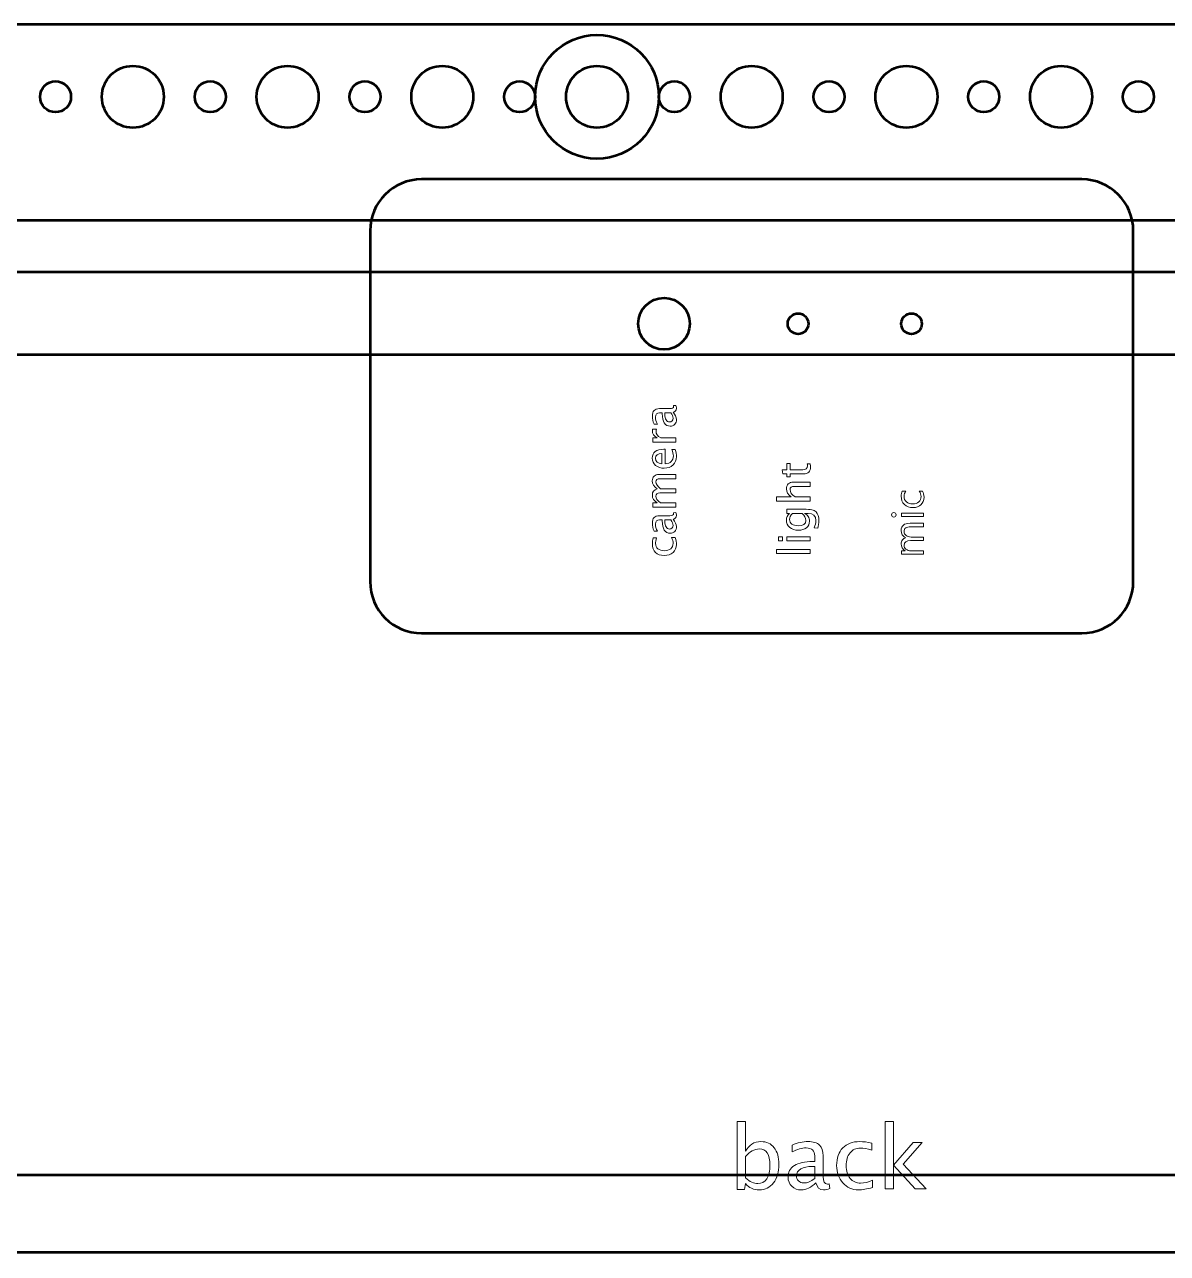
# Model space of a CAD drawing. Header units: centimetres. Extents: x -69 to 69, y -115 to 104.
# Drawn here: x 37.2 to 48.28, y -74.96 to -63.05 of the extents above; entities that cross this region are included whole.
import ezdxf

# ---------------------------------------------------------------- set-up
doc = ezdxf.new("R2010")
doc.units = ezdxf.units.CM
doc.header["$MEASUREMENT"] = 0
doc.layers.add('Layer 1', color=7, linetype='Continuous')

msp = doc.modelspace()

# ---------------------------------------------------------------- linework, layer by layer
at = {"layer": 'Layer 1', "color": 30, "lineweight": 53}
for points in [[(30.4, -85.05), (59.6, -85.05), (59.6, -64.95), (30.4, -64.95), (30.4, -85.05)], [(32, -83.75), (58, -83.75), (58, -66.25), (32, -66.25), (32, -83.75)]]:
    msp.add_lwpolyline(points, close=True, dxfattribs=at)
at = {"layer": 'Layer 1', "color": 4, "lineweight": 53}
msp.add_ellipse((42.75001, -63.75001), major_axis=(0, 0.60001), ratio=1, dxfattribs=at)
at = {"layer": 'Layer 1', "lineweight": 53}
for centre, major_axis in [((38.25001, -63.75001), (0, 0.30001)), ((39.75001, -63.75001), (0, 0.30001)), ((41.25001, -63.75001), (0, 0.30001)), ((42.75001, -63.75001), (0, 0.30001)), ((44.25001, -63.75001), (0, 0.30001)), ((45.75001, -63.75001), (0, 0.30001)), ((47.25001, -63.75001), (0, 0.30001)), ((37.5, -63.75), (0, 0.15)), ((39, -63.75), (0, 0.15)), ((40.5, -63.75), (0, 0.15)), ((42, -63.75), (0, 0.15)), ((43.5, -63.75), (0, 0.15)), ((45, -63.75), (0, 0.15)), ((46.5, -63.75), (0, 0.15)), ((48, -63.75), (0, 0.15))]:
    msp.add_ellipse(centre, major_axis=major_axis, ratio=1, dxfattribs=at)
at = {"layer": 'Layer 1', "color": 30, "lineweight": 53}
for centre, major_axis in [((43.4, -65.95), (0, 0.25)), ((44.7, -65.95), (0, 0.1)), ((45.8, -65.95), (0, 0.1))]:
    msp.add_ellipse(centre, major_axis=major_axis, ratio=1, dxfattribs=at)
at = {"layer": 'Layer 1', "lineweight": 53}
for points, knots in [([(28.55, -86.45), (28.55, -86.45), (28.55, -63.55), (28.55, -63.55), (28.55, -63.55), (28.55, -63.27386), (28.77386, -63.05), (29.05, -63.05), (29.05, -63.05), (29.05, -63.05), (60.95, -63.05), (60.95, -63.05), (60.95, -63.05), (61.22614, -63.05), (61.45, -63.27386), (61.45, -63.55), (61.45, -63.55), (61.45, -63.55), (61.45, -86.45), (61.45, -86.45), (61.45, -86.45), (61.45, -86.72614), (61.22614, -86.95), (60.95, -86.95), (60.95, -86.95), (60.95, -86.95), (29.05, -86.95), (29.05, -86.95), (29.05, -86.95), (28.77386, -86.95), (28.55, -86.72614), (28.55, -86.45)], [0, 0, 0, 0, 0.11111111, 0.11111111, 0.11111111, 0.11111111, 0.22222222, 0.22222222, 0.22222222, 0.22222222, 0.33333333, 0.33333333, 0.33333333, 0.33333333, 0.44444444, 0.44444444, 0.44444444, 0.44444444, 0.55555556, 0.55555556, 0.55555556, 0.55555556, 0.66666667, 0.66666667, 0.66666667, 0.66666667, 0.77777778, 0.77777778, 0.77777778, 0.77777778, 1, 1, 1, 1]), ([(40.55, -68.45), (40.55, -68.45), (40.55, -65.05), (40.55, -65.05), (40.55, -65.05), (40.55, -64.77386), (40.77386, -64.55), (41.05, -64.55), (41.05, -64.55), (41.05, -64.55), (47.45, -64.55), (47.45, -64.55), (47.45, -64.55), (47.72614, -64.55), (47.95, -64.77386), (47.95, -65.05), (47.95, -65.05), (47.95, -65.05), (47.95, -68.45), (47.95, -68.45), (47.95, -68.45), (47.95, -68.72614), (47.72614, -68.95), (47.45, -68.95), (47.45, -68.95), (47.45, -68.95), (41.05, -68.95), (41.05, -68.95), (41.05, -68.95), (40.77386, -68.95), (40.55, -68.72614), (40.55, -68.45)], [0, 0, 0, 0, 0.11111111, 0.11111111, 0.11111111, 0.11111111, 0.22222222, 0.22222222, 0.22222222, 0.22222222, 0.33333333, 0.33333333, 0.33333333, 0.33333333, 0.44444444, 0.44444444, 0.44444444, 0.44444444, 0.55555556, 0.55555556, 0.55555556, 0.55555556, 0.66666667, 0.66666667, 0.66666667, 0.66666667, 0.77777778, 0.77777778, 0.77777778, 0.77777778, 1, 1, 1, 1]), ([(32, -66.25), (32, -66.25), (58, -66.25), (58, -66.25), (58, -66.25), (58, -66.25), (58, -83.75), (58, -83.75), (58, -83.75), (58, -83.75), (32, -83.75), (32, -83.75), (32, -83.75), (32, -83.75), (32, -66.25), (32, -66.25)], [0, 0, 0, 0, 0.2, 0.2, 0.2, 0.2, 0.4, 0.4, 0.4, 0.4, 0.6, 0.6, 0.6, 0.6, 1, 1, 1, 1])]:
    msp.add_open_spline(points, degree=3, knots=knots, dxfattribs=at)
at = {"layer": 'Layer 1', "color": 5, "lineweight": 53}
msp.add_open_spline([(30.4, -65.45), (30.4, -65.45), (59.6, -65.45), (59.6, -65.45), (59.6, -65.45), (59.6, -65.45), (59.6, -74.2), (59.6, -74.2), (59.6, -74.2), (59.6, -74.2), (30.4, -74.2), (30.4, -74.2), (30.4, -74.2), (30.4, -74.2), (30.4, -65.45), (30.4, -65.45)], degree=3, knots=[0, 0, 0, 0, 0.2, 0.2, 0.2, 0.2, 0.4, 0.4, 0.4, 0.4, 0.6, 0.6, 0.6, 0.6, 1, 1, 1, 1], dxfattribs=at)
at = {"layer": 'Layer 1', "color": 30, "lineweight": 9}
for points, knots in [([(43.4872, -66.80778), (43.50963, -66.83219), (43.52085, -66.85569), (43.52085, -66.87827), (43.52085, -66.87827), (43.52085, -66.89682), (43.51506, -66.91227), (43.50342, -66.92448), (43.50342, -66.92448), (43.49178, -66.93676), (43.47711, -66.94289), (43.4594, -66.94289), (43.4594, -66.94289), (43.43491, -66.94289), (43.41608, -66.93259), (43.40295, -66.91199), (43.40295, -66.91199), (43.38983, -66.89139), (43.38327, -66.86183), (43.38327, -66.8233), (43.38327, -66.8233), (43.38327, -66.8233), (43.38327, -66.81378), (43.38327, -66.81378), (43.38327, -66.81378), (43.38327, -66.81378), (43.35625, -66.81378), (43.35625, -66.81378), (43.35625, -66.81378), (43.33021, -66.81378), (43.31723, -66.82732), (43.31723, -66.85449), (43.31723, -66.85449), (43.31723, -66.87551), (43.32386, -66.89851), (43.33712, -66.92342), (43.33712, -66.92342), (43.33712, -66.92342), (43.30368, -66.92342), (43.30368, -66.92342), (43.30368, -66.92342), (43.29239, -66.89604), (43.28675, -66.87022), (43.28675, -66.84602), (43.28675, -66.84602), (43.28675, -66.82112), (43.29239, -66.8027), (43.30375, -66.79092), (43.30375, -66.79092), (43.31511, -66.77906), (43.33261, -66.77314), (43.35625, -66.77314), (43.35625, -66.77314), (43.35625, -66.77314), (43.45763, -66.77314), (43.45763, -66.77314), (43.45763, -66.77314), (43.48085, -66.77314), (43.49249, -66.76601), (43.49249, -66.75169), (43.49249, -66.75169), (43.49249, -66.74993), (43.4922, -66.74732), (43.49164, -66.74386), (43.49164, -66.74386), (43.49164, -66.74386), (43.51422, -66.74097), (43.51422, -66.74097), (43.51422, -66.74097), (43.51866, -66.75021), (43.52085, -66.76037), (43.52085, -66.77152), (43.52085, -66.77152), (43.52085, -66.79049), (43.50963, -66.80256), (43.4872, -66.80778)], [0, 0, 0, 0, 0.05, 0.05, 0.05, 0.05, 0.1, 0.1, 0.1, 0.1, 0.15, 0.15, 0.15, 0.15, 0.2, 0.2, 0.2, 0.2, 0.25, 0.25, 0.25, 0.25, 0.3, 0.3, 0.3, 0.3, 0.35, 0.35, 0.35, 0.35, 0.4, 0.4, 0.4, 0.4, 0.45, 0.45, 0.45, 0.45, 0.5, 0.5, 0.5, 0.5, 0.55, 0.55, 0.55, 0.55, 0.6, 0.6, 0.6, 0.6, 0.65, 0.65, 0.65, 0.65, 0.7, 0.7, 0.7, 0.7, 0.75, 0.75, 0.75, 0.75, 0.8, 0.8, 0.8, 0.8, 0.85, 0.85, 0.85, 0.85, 0.9, 0.9, 0.9, 0.9, 1, 1, 1, 1]), ([(43.46504, -66.81378), (43.46504, -66.81378), (43.4074, -66.81378), (43.4074, -66.81378), (43.4074, -66.81378), (43.4074, -66.81378), (43.40697, -66.82683), (43.40697, -66.82683), (43.40697, -66.82683), (43.40697, -66.84941), (43.41114, -66.86761), (43.41946, -66.88151), (43.41946, -66.88151), (43.42786, -66.89534), (43.43894, -66.90225), (43.45276, -66.90225), (43.45276, -66.90225), (43.46243, -66.90225), (43.47069, -66.8988), (43.47739, -66.89195), (43.47739, -66.89195), (43.48409, -66.88504), (43.48741, -66.87664), (43.48741, -66.86669), (43.48741, -66.86669), (43.48741, -66.84976), (43.47993, -66.83212), (43.46504, -66.81378)], [0, 0, 0, 0, 0.125, 0.125, 0.125, 0.125, 0.25, 0.25, 0.25, 0.25, 0.375, 0.375, 0.375, 0.375, 0.5, 0.5, 0.5, 0.5, 0.625, 0.625, 0.625, 0.625, 0.75, 0.75, 0.75, 0.75, 1, 1, 1, 1]), ([(43.51577, -67.09663), (43.51577, -67.09663), (43.29141, -67.09663), (43.29141, -67.09663), (43.29141, -67.09663), (43.29141, -67.09663), (43.29141, -67.05599), (43.29141, -67.05599), (43.29141, -67.05599), (43.29141, -67.05599), (43.33381, -67.05599), (43.33381, -67.05599), (43.33381, -67.05599), (43.30241, -67.03983), (43.28675, -67.01641), (43.28675, -66.98565), (43.28675, -66.98565), (43.28675, -66.98148), (43.2871, -66.97711), (43.28781, -66.97259), (43.28781, -66.97259), (43.28781, -66.97259), (43.32584, -66.97259), (43.32584, -66.97259), (43.32584, -66.97259), (43.32351, -66.97965), (43.32231, -66.98586), (43.32231, -66.99122), (43.32231, -66.99122), (43.32231, -67.01704), (43.33755, -67.03863), (43.3681, -67.05599), (43.3681, -67.05599), (43.3681, -67.05599), (43.51577, -67.05599), (43.51577, -67.05599), (43.51577, -67.05599), (43.51577, -67.05599), (43.51577, -67.09663), (43.51577, -67.09663)], [0, 0, 0, 0, 0.09090909, 0.09090909, 0.09090909, 0.09090909, 0.18181818, 0.18181818, 0.18181818, 0.18181818, 0.27272727, 0.27272727, 0.27272727, 0.27272727, 0.36363636, 0.36363636, 0.36363636, 0.36363636, 0.45454545, 0.45454545, 0.45454545, 0.45454545, 0.54545455, 0.54545455, 0.54545455, 0.54545455, 0.63636364, 0.63636364, 0.63636364, 0.63636364, 0.72727273, 0.72727273, 0.72727273, 0.72727273, 0.81818182, 0.81818182, 0.81818182, 0.81818182, 1, 1, 1, 1]), ([(43.50857, -67.16782), (43.51676, -67.19513), (43.52085, -67.21848), (43.52085, -67.23796), (43.52085, -67.23796), (43.52085, -67.27119), (43.50984, -67.29821), (43.4879, -67.31902), (43.4879, -67.31902), (43.46596, -67.33984), (43.43752, -67.35028), (43.40253, -67.35028), (43.40253, -67.35028), (43.36859, -67.35028), (43.34072, -67.34111), (43.31892, -67.32269), (43.31892, -67.32269), (43.29719, -67.30428), (43.28633, -67.28071), (43.28633, -67.252), (43.28633, -67.252), (43.28633, -67.22483), (43.29599, -67.20381), (43.31532, -67.18899), (43.31532, -67.18899), (43.33466, -67.17417), (43.36203, -67.16677), (43.39752, -67.16677), (43.39752, -67.16677), (43.39752, -67.16677), (43.40994, -67.16698), (43.40994, -67.16698), (43.40994, -67.16698), (43.40994, -67.16698), (43.40994, -67.30879), (43.40994, -67.30879), (43.40994, -67.30879), (43.46356, -67.30287), (43.49037, -67.27669), (43.49037, -67.23034), (43.49037, -67.23034), (43.49037, -67.21333), (43.48557, -67.19252), (43.47598, -67.16782), (43.47598, -67.16782), (43.47598, -67.16782), (43.50857, -67.16782), (43.50857, -67.16782)], [0, 0, 0, 0, 0.07692308, 0.07692308, 0.07692308, 0.07692308, 0.15384615, 0.15384615, 0.15384615, 0.15384615, 0.23076923, 0.23076923, 0.23076923, 0.23076923, 0.30769231, 0.30769231, 0.30769231, 0.30769231, 0.38461538, 0.38461538, 0.38461538, 0.38461538, 0.46153846, 0.46153846, 0.46153846, 0.46153846, 0.53846154, 0.53846154, 0.53846154, 0.53846154, 0.61538462, 0.61538462, 0.61538462, 0.61538462, 0.69230769, 0.69230769, 0.69230769, 0.69230769, 0.76923077, 0.76923077, 0.76923077, 0.76923077, 0.84615385, 0.84615385, 0.84615385, 0.84615385, 1, 1, 1, 1]), ([(43.37946, -67.30668), (43.37946, -67.30668), (43.37946, -67.20762), (43.37946, -67.20762), (43.37946, -67.20762), (43.33769, -67.20762), (43.3168, -67.22321), (43.3168, -67.25433), (43.3168, -67.25433), (43.3168, -67.28565), (43.33769, -67.30308), (43.37946, -67.30668)], [0, 0, 0, 0, 0.25, 0.25, 0.25, 0.25, 0.5, 0.5, 0.5, 0.5, 1, 1, 1, 1]), ([(43.51577, -67.72775), (43.51577, -67.72775), (43.29141, -67.72775), (43.29141, -67.72775), (43.29141, -67.72775), (43.29141, -67.72775), (43.29141, -67.68711), (43.29141, -67.68711), (43.29141, -67.68711), (43.29141, -67.68711), (43.33381, -67.68711), (43.33381, -67.68711), (43.33381, -67.68711), (43.30241, -67.66728), (43.28675, -67.64188), (43.28675, -67.61077), (43.28675, -67.61077), (43.28675, -67.58078), (43.30241, -67.56039), (43.33381, -67.54953), (43.33381, -67.54953), (43.30213, -67.53027), (43.28633, -67.50515), (43.28633, -67.47432), (43.28633, -67.47432), (43.28633, -67.45463), (43.29211, -67.43932), (43.30375, -67.42839), (43.30375, -67.42839), (43.31539, -67.41745), (43.33169, -67.41195), (43.35265, -67.41195), (43.35265, -67.41195), (43.35265, -67.41195), (43.51577, -67.41195), (43.51577, -67.41195), (43.51577, -67.41195), (43.51577, -67.41195), (43.51577, -67.45259), (43.51577, -67.45259), (43.51577, -67.45259), (43.51577, -67.45259), (43.35935, -67.45259), (43.35935, -67.45259), (43.35935, -67.45259), (43.33381, -67.45259), (43.32104, -67.46275), (43.32104, -67.48307), (43.32104, -67.48307), (43.32104, -67.50416), (43.33593, -67.52632), (43.36577, -67.54953), (43.36577, -67.54953), (43.36577, -67.54953), (43.51577, -67.54953), (43.51577, -67.54953), (43.51577, -67.54953), (43.51577, -67.54953), (43.51577, -67.59017), (43.51577, -67.59017), (43.51577, -67.59017), (43.51577, -67.59017), (43.35921, -67.59017), (43.35921, -67.59017), (43.35921, -67.59017), (43.33346, -67.59017), (43.32061, -67.60047), (43.32061, -67.62114), (43.32061, -67.62114), (43.32061, -67.64167), (43.33557, -67.66369), (43.36556, -67.68711), (43.36556, -67.68711), (43.36556, -67.68711), (43.51577, -67.68711), (43.51577, -67.68711), (43.51577, -67.68711), (43.51577, -67.68711), (43.51577, -67.72775), (43.51577, -67.72775)], [0, 0, 0, 0, 0.04761905, 0.04761905, 0.04761905, 0.04761905, 0.0952381, 0.0952381, 0.0952381, 0.0952381, 0.14285714, 0.14285714, 0.14285714, 0.14285714, 0.19047619, 0.19047619, 0.19047619, 0.19047619, 0.23809524, 0.23809524, 0.23809524, 0.23809524, 0.28571429, 0.28571429, 0.28571429, 0.28571429, 0.33333333, 0.33333333, 0.33333333, 0.33333333, 0.38095238, 0.38095238, 0.38095238, 0.38095238, 0.42857143, 0.42857143, 0.42857143, 0.42857143, 0.47619048, 0.47619048, 0.47619048, 0.47619048, 0.52380952, 0.52380952, 0.52380952, 0.52380952, 0.57142857, 0.57142857, 0.57142857, 0.57142857, 0.61904762, 0.61904762, 0.61904762, 0.61904762, 0.66666667, 0.66666667, 0.66666667, 0.66666667, 0.71428571, 0.71428571, 0.71428571, 0.71428571, 0.76190476, 0.76190476, 0.76190476, 0.76190476, 0.80952381, 0.80952381, 0.80952381, 0.80952381, 0.85714286, 0.85714286, 0.85714286, 0.85714286, 0.9047619, 0.9047619, 0.9047619, 0.9047619, 1, 1, 1, 1]), ([(44.8157, -67.30661), (44.81916, -67.31917), (44.82085, -67.33011), (44.82085, -67.33935), (44.82085, -67.33935), (44.82085, -67.36009), (44.81492, -67.37625), (44.80307, -67.38782), (44.80307, -67.38782), (44.79122, -67.39946), (44.77478, -67.40525), (44.75368, -67.40525), (44.75368, -67.40525), (44.75368, -67.40525), (44.62188, -67.40525), (44.62188, -67.40525), (44.62188, -67.40525), (44.62188, -67.40525), (44.62188, -67.43333), (44.62188, -67.43333), (44.62188, -67.43333), (44.62188, -67.43333), (44.59141, -67.43333), (44.59141, -67.43333), (44.59141, -67.43333), (44.59141, -67.43333), (44.59141, -67.40525), (44.59141, -67.40525), (44.59141, -67.40525), (44.59141, -67.40525), (44.55084, -67.40525), (44.55084, -67.40525), (44.55084, -67.40525), (44.55084, -67.40525), (44.54696, -67.36461), (44.54696, -67.36461), (44.54696, -67.36461), (44.54696, -67.36461), (44.59141, -67.36461), (44.59141, -67.36461), (44.59141, -67.36461), (44.59141, -67.36461), (44.59141, -67.30576), (44.59141, -67.30576), (44.59141, -67.30576), (44.59141, -67.30576), (44.62188, -67.30576), (44.62188, -67.30576), (44.62188, -67.30576), (44.62188, -67.30576), (44.62188, -67.36461), (44.62188, -67.36461), (44.62188, -67.36461), (44.62188, -67.36461), (44.74634, -67.36461), (44.74634, -67.36461), (44.74634, -67.36461), (44.77569, -67.36461), (44.79037, -67.35184), (44.79037, -67.32637), (44.79037, -67.32637), (44.79037, -67.32093), (44.78945, -67.31437), (44.78769, -67.30661), (44.78769, -67.30661), (44.78769, -67.30661), (44.8157, -67.30661), (44.8157, -67.30661)], [0, 0, 0, 0, 0.05555556, 0.05555556, 0.05555556, 0.05555556, 0.11111111, 0.11111111, 0.11111111, 0.11111111, 0.16666667, 0.16666667, 0.16666667, 0.16666667, 0.22222222, 0.22222222, 0.22222222, 0.22222222, 0.27777778, 0.27777778, 0.27777778, 0.27777778, 0.33333333, 0.33333333, 0.33333333, 0.33333333, 0.38888889, 0.38888889, 0.38888889, 0.38888889, 0.44444444, 0.44444444, 0.44444444, 0.44444444, 0.5, 0.5, 0.5, 0.5, 0.55555556, 0.55555556, 0.55555556, 0.55555556, 0.61111111, 0.61111111, 0.61111111, 0.61111111, 0.66666667, 0.66666667, 0.66666667, 0.66666667, 0.72222222, 0.72222222, 0.72222222, 0.72222222, 0.77777778, 0.77777778, 0.77777778, 0.77777778, 0.83333333, 0.83333333, 0.83333333, 0.83333333, 0.88888889, 0.88888889, 0.88888889, 0.88888889, 1, 1, 1, 1]), ([(44.81577, -67.66969), (44.81577, -67.66969), (44.48938, -67.66969), (44.48938, -67.66969), (44.48938, -67.66969), (44.48938, -67.66969), (44.48938, -67.62905), (44.48938, -67.62905), (44.48938, -67.62905), (44.48938, -67.62905), (44.63381, -67.62905), (44.63381, -67.62905), (44.63381, -67.62905), (44.60241, -67.60753), (44.58675, -67.58114), (44.58675, -67.54996), (44.58675, -67.54996), (44.58675, -67.53034), (44.59289, -67.51475), (44.60523, -67.50325), (44.60523, -67.50325), (44.61751, -67.49175), (44.63409, -67.48597), (44.65483, -67.48597), (44.65483, -67.48597), (44.65483, -67.48597), (44.81577, -67.48597), (44.81577, -67.48597), (44.81577, -67.48597), (44.81577, -67.48597), (44.81577, -67.5266), (44.81577, -67.5266), (44.81577, -67.5266), (44.81577, -67.5266), (44.6681, -67.5266), (44.6681, -67.5266), (44.6681, -67.5266), (44.65145, -67.5266), (44.63959, -67.52907), (44.63254, -67.53394), (44.63254, -67.53394), (44.62541, -67.53888), (44.62188, -67.547), (44.62188, -67.55835), (44.62188, -67.55835), (44.62188, -67.58333), (44.63818, -67.6069), (44.67078, -67.62905), (44.67078, -67.62905), (44.67078, -67.62905), (44.81577, -67.62905), (44.81577, -67.62905), (44.81577, -67.62905), (44.81577, -67.62905), (44.81577, -67.66969), (44.81577, -67.66969)], [0, 0, 0, 0, 0.06666667, 0.06666667, 0.06666667, 0.06666667, 0.13333333, 0.13333333, 0.13333333, 0.13333333, 0.2, 0.2, 0.2, 0.2, 0.26666667, 0.26666667, 0.26666667, 0.26666667, 0.33333333, 0.33333333, 0.33333333, 0.33333333, 0.4, 0.4, 0.4, 0.4, 0.46666667, 0.46666667, 0.46666667, 0.46666667, 0.53333333, 0.53333333, 0.53333333, 0.53333333, 0.6, 0.6, 0.6, 0.6, 0.66666667, 0.66666667, 0.66666667, 0.66666667, 0.73333333, 0.73333333, 0.73333333, 0.73333333, 0.8, 0.8, 0.8, 0.8, 0.86666667, 0.86666667, 0.86666667, 0.86666667, 1, 1, 1, 1]), ([(45.90625, -67.57316), (45.91598, -67.58939), (45.92085, -67.60872), (45.92085, -67.63102), (45.92085, -67.63102), (45.92085, -67.66122), (45.91104, -67.68556), (45.89136, -67.70411), (45.89136, -67.70411), (45.87167, -67.72267), (45.8462, -67.73191), (45.81488, -67.73191), (45.81488, -67.73191), (45.78002, -67.73191), (45.75194, -67.72189), (45.73077, -67.70193), (45.73077, -67.70193), (45.70961, -67.68196), (45.69903, -67.65529), (45.69903, -67.62192), (45.69903, -67.62192), (45.69903, -67.60336), (45.70248, -67.58692), (45.70933, -67.57274), (45.70933, -67.57274), (45.70933, -67.57274), (45.7439, -67.57274), (45.7439, -67.57274), (45.7439, -67.57274), (45.73289, -67.58848), (45.72739, -67.60527), (45.72739, -67.62319), (45.72739, -67.62319), (45.72739, -67.64485), (45.73515, -67.66256), (45.75074, -67.67646), (45.75074, -67.67646), (45.76626, -67.69029), (45.78672, -67.6972), (45.81198, -67.6972), (45.81198, -67.6972), (45.83689, -67.6972), (45.8565, -67.69071), (45.8709, -67.67766), (45.8709, -67.67766), (45.88529, -67.66467), (45.89249, -67.64718), (45.89249, -67.62523), (45.89249, -67.62523), (45.89249, -67.60682), (45.88635, -67.58939), (45.87407, -67.57316), (45.87407, -67.57316), (45.87407, -67.57316), (45.90625, -67.57316), (45.90625, -67.57316)], [0, 0, 0, 0, 0.06666667, 0.06666667, 0.06666667, 0.06666667, 0.13333333, 0.13333333, 0.13333333, 0.13333333, 0.2, 0.2, 0.2, 0.2, 0.26666667, 0.26666667, 0.26666667, 0.26666667, 0.33333333, 0.33333333, 0.33333333, 0.33333333, 0.4, 0.4, 0.4, 0.4, 0.46666667, 0.46666667, 0.46666667, 0.46666667, 0.53333333, 0.53333333, 0.53333333, 0.53333333, 0.6, 0.6, 0.6, 0.6, 0.66666667, 0.66666667, 0.66666667, 0.66666667, 0.73333333, 0.73333333, 0.73333333, 0.73333333, 0.8, 0.8, 0.8, 0.8, 0.86666667, 0.86666667, 0.86666667, 0.86666667, 1, 1, 1, 1]), ([(43.4872, -67.84586), (43.50963, -67.87027), (43.52085, -67.89377), (43.52085, -67.91635), (43.52085, -67.91635), (43.52085, -67.9349), (43.51506, -67.95035), (43.50342, -67.96256), (43.50342, -67.96256), (43.49178, -67.97484), (43.47711, -67.98097), (43.4594, -67.98097), (43.4594, -67.98097), (43.43491, -67.98097), (43.41608, -67.97067), (43.40295, -67.95007), (43.40295, -67.95007), (43.38983, -67.92947), (43.38327, -67.89991), (43.38327, -67.86138), (43.38327, -67.86138), (43.38327, -67.86138), (43.38327, -67.85186), (43.38327, -67.85186), (43.38327, -67.85186), (43.38327, -67.85186), (43.35625, -67.85186), (43.35625, -67.85186), (43.35625, -67.85186), (43.33021, -67.85186), (43.31723, -67.8654), (43.31723, -67.89257), (43.31723, -67.89257), (43.31723, -67.91359), (43.32386, -67.93659), (43.33712, -67.9615), (43.33712, -67.9615), (43.33712, -67.9615), (43.30368, -67.9615), (43.30368, -67.9615), (43.30368, -67.9615), (43.29239, -67.93412), (43.28675, -67.9083), (43.28675, -67.8841), (43.28675, -67.8841), (43.28675, -67.8592), (43.29239, -67.84078), (43.30375, -67.829), (43.30375, -67.829), (43.31511, -67.81714), (43.33261, -67.81122), (43.35625, -67.81122), (43.35625, -67.81122), (43.35625, -67.81122), (43.45763, -67.81122), (43.45763, -67.81122), (43.45763, -67.81122), (43.48085, -67.81122), (43.49249, -67.80409), (43.49249, -67.78977), (43.49249, -67.78977), (43.49249, -67.78801), (43.4922, -67.7854), (43.49164, -67.78194), (43.49164, -67.78194), (43.49164, -67.78194), (43.51422, -67.77905), (43.51422, -67.77905), (43.51422, -67.77905), (43.51866, -67.78829), (43.52085, -67.79845), (43.52085, -67.8096), (43.52085, -67.8096), (43.52085, -67.82857), (43.50963, -67.84064), (43.4872, -67.84586)], [0, 0, 0, 0, 0.05, 0.05, 0.05, 0.05, 0.1, 0.1, 0.1, 0.1, 0.15, 0.15, 0.15, 0.15, 0.2, 0.2, 0.2, 0.2, 0.25, 0.25, 0.25, 0.25, 0.3, 0.3, 0.3, 0.3, 0.35, 0.35, 0.35, 0.35, 0.4, 0.4, 0.4, 0.4, 0.45, 0.45, 0.45, 0.45, 0.5, 0.5, 0.5, 0.5, 0.55, 0.55, 0.55, 0.55, 0.6, 0.6, 0.6, 0.6, 0.65, 0.65, 0.65, 0.65, 0.7, 0.7, 0.7, 0.7, 0.75, 0.75, 0.75, 0.75, 0.8, 0.8, 0.8, 0.8, 0.85, 0.85, 0.85, 0.85, 0.9, 0.9, 0.9, 0.9, 1, 1, 1, 1]), ([(44.89028, -67.93279), (44.89028, -67.93279), (44.85514, -67.928), (44.85514, -67.928), (44.85514, -67.928), (44.86615, -67.90443), (44.87165, -67.88108), (44.87165, -67.85801), (44.87165, -67.85801), (44.87165, -67.81222), (44.84738, -67.78928), (44.79891, -67.78928), (44.79891, -67.78928), (44.79891, -67.78928), (44.76363, -67.78928), (44.76363, -67.78928), (44.76363, -67.78928), (44.77852, -67.79634), (44.79009, -67.80636), (44.79834, -67.81941), (44.79834, -67.81941), (44.8066, -67.83246), (44.81069, -67.847), (44.81069, -67.86301), (44.81069, -67.86301), (44.81069, -67.89018), (44.80095, -67.9117), (44.78148, -67.92757), (44.78148, -67.92757), (44.76201, -67.94345), (44.73562, -67.95142), (44.70232, -67.95142), (44.70232, -67.95142), (44.66824, -67.95142), (44.64044, -67.94239), (44.61892, -67.92433), (44.61892, -67.92433), (44.59747, -67.90619), (44.58675, -67.88284), (44.58675, -67.85412), (44.58675, -67.85412), (44.58675, -67.82901), (44.59691, -67.80735), (44.6173, -67.78928), (44.6173, -67.78928), (44.6173, -67.78928), (44.59141, -67.78928), (44.59141, -67.78928), (44.59141, -67.78928), (44.59141, -67.78928), (44.59141, -67.74865), (44.59141, -67.74865), (44.59141, -67.74865), (44.59141, -67.74865), (44.75453, -67.74865), (44.75453, -67.74865), (44.75453, -67.74865), (44.78959, -67.74865), (44.81556, -67.75048), (44.83242, -67.75415), (44.83242, -67.75415), (44.84928, -67.75775), (44.86311, -67.76466), (44.87384, -67.77468), (44.87384, -67.77468), (44.89267, -67.79246), (44.90213, -67.82026), (44.90213, -67.85801), (44.90213, -67.85801), (44.90213, -67.8839), (44.89818, -67.9088), (44.89028, -67.93279)], [0, 0, 0, 0, 0.05263158, 0.05263158, 0.05263158, 0.05263158, 0.10526316, 0.10526316, 0.10526316, 0.10526316, 0.15789474, 0.15789474, 0.15789474, 0.15789474, 0.21052632, 0.21052632, 0.21052632, 0.21052632, 0.26315789, 0.26315789, 0.26315789, 0.26315789, 0.31578947, 0.31578947, 0.31578947, 0.31578947, 0.36842105, 0.36842105, 0.36842105, 0.36842105, 0.42105263, 0.42105263, 0.42105263, 0.42105263, 0.47368421, 0.47368421, 0.47368421, 0.47368421, 0.52631579, 0.52631579, 0.52631579, 0.52631579, 0.57894737, 0.57894737, 0.57894737, 0.57894737, 0.63157895, 0.63157895, 0.63157895, 0.63157895, 0.68421053, 0.68421053, 0.68421053, 0.68421053, 0.73684211, 0.73684211, 0.73684211, 0.73684211, 0.78947368, 0.78947368, 0.78947368, 0.78947368, 0.84210526, 0.84210526, 0.84210526, 0.84210526, 0.89473684, 0.89473684, 0.89473684, 0.89473684, 1, 1, 1, 1]), ([(43.46504, -67.85186), (43.46504, -67.85186), (43.4074, -67.85186), (43.4074, -67.85186), (43.4074, -67.85186), (43.4074, -67.85186), (43.40697, -67.86491), (43.40697, -67.86491), (43.40697, -67.86491), (43.40697, -67.88749), (43.41114, -67.90569), (43.41946, -67.91959), (43.41946, -67.91959), (43.42786, -67.93342), (43.43894, -67.94033), (43.45276, -67.94033), (43.45276, -67.94033), (43.46243, -67.94033), (43.47069, -67.93688), (43.47739, -67.93003), (43.47739, -67.93003), (43.48409, -67.92312), (43.48741, -67.91472), (43.48741, -67.90477), (43.48741, -67.90477), (43.48741, -67.88784), (43.47993, -67.8702), (43.46504, -67.85186)], [0, 0, 0, 0, 0.125, 0.125, 0.125, 0.125, 0.25, 0.25, 0.25, 0.25, 0.375, 0.375, 0.375, 0.375, 0.5, 0.5, 0.5, 0.5, 0.625, 0.625, 0.625, 0.625, 0.75, 0.75, 0.75, 0.75, 1, 1, 1, 1]), ([(44.73816, -67.78928), (44.73816, -67.78928), (44.6451, -67.78928), (44.6451, -67.78928), (44.6451, -67.78928), (44.62654, -67.80721), (44.61723, -67.82675), (44.61723, -67.84785), (44.61723, -67.84785), (44.61723, -67.86661), (44.62471, -67.88129), (44.63974, -67.89187), (44.63974, -67.89187), (44.65469, -67.90253), (44.67551, -67.90782), (44.70204, -67.90782), (44.70204, -67.90782), (44.75079, -67.90782), (44.77513, -67.89053), (44.77513, -67.85589), (44.77513, -67.85589), (44.77513, -67.83232), (44.76278, -67.8101), (44.73816, -67.78928)], [0, 0, 0, 0, 0.14285714, 0.14285714, 0.14285714, 0.14285714, 0.28571429, 0.28571429, 0.28571429, 0.28571429, 0.42857143, 0.42857143, 0.42857143, 0.42857143, 0.57142857, 0.57142857, 0.57142857, 0.57142857, 0.71428571, 0.71428571, 0.71428571, 0.71428571, 1, 1, 1, 1]), ([(45.65034, -67.80268), (45.65034, -67.80875), (45.6483, -67.81397), (45.64413, -67.81828), (45.64413, -67.81828), (45.64004, -67.82258), (45.63475, -67.8247), (45.6284, -67.8247), (45.6284, -67.8247), (45.62212, -67.8247), (45.61683, -67.82258), (45.6126, -67.81828), (45.6126, -67.81828), (45.60843, -67.81397), (45.60632, -67.80875), (45.60632, -67.80268), (45.60632, -67.80268), (45.60632, -67.79647), (45.60843, -67.79118), (45.6126, -67.78681), (45.6126, -67.78681), (45.61683, -67.78243), (45.62212, -67.78025), (45.6284, -67.78025), (45.6284, -67.78025), (45.63447, -67.78025), (45.63969, -67.78243), (45.64392, -67.78681), (45.64392, -67.78681), (45.64823, -67.79118), (45.65034, -67.79647), (45.65034, -67.80268)], [0, 0, 0, 0, 0.11111111, 0.11111111, 0.11111111, 0.11111111, 0.22222222, 0.22222222, 0.22222222, 0.22222222, 0.33333333, 0.33333333, 0.33333333, 0.33333333, 0.44444444, 0.44444444, 0.44444444, 0.44444444, 0.55555556, 0.55555556, 0.55555556, 0.55555556, 0.66666667, 0.66666667, 0.66666667, 0.66666667, 0.77777778, 0.77777778, 0.77777778, 0.77777778, 1, 1, 1, 1]), ([(45.91577, -67.88411), (45.91577, -67.88411), (45.91577, -67.91797), (45.91577, -67.91797), (45.91577, -67.91797), (45.91577, -67.91797), (45.79406, -67.91797), (45.79406, -67.91797), (45.79406, -67.91797), (45.77057, -67.91797), (45.75363, -67.92157), (45.74312, -67.92884), (45.74312, -67.92884), (45.73261, -67.93603), (45.72739, -67.94824), (45.72739, -67.96531), (45.72739, -67.96531), (45.72739, -67.97978), (45.73402, -67.99213), (45.74728, -68.00229), (45.74728, -68.00229), (45.76048, -68.01237), (45.77635, -68.01745), (45.79491, -68.01745), (45.79491, -68.01745), (45.79491, -68.01745), (45.91577, -68.01745), (45.91577, -68.01745), (45.91577, -68.01745), (45.91577, -68.01745), (45.91577, -68.05132), (45.91577, -68.05132), (45.91577, -68.05132), (45.91577, -68.05132), (45.7899, -68.05132), (45.7899, -68.05132), (45.7899, -68.05132), (45.7482, -68.05132), (45.72739, -68.06741), (45.72739, -68.09951), (45.72739, -68.09951), (45.72739, -68.1144), (45.73367, -68.12667), (45.74616, -68.13634), (45.74616, -68.13634), (45.75864, -68.14601), (45.77487, -68.1508), (45.79491, -68.1508), (45.79491, -68.1508), (45.79491, -68.1508), (45.91577, -68.1508), (45.91577, -68.1508), (45.91577, -68.1508), (45.91577, -68.1508), (45.91577, -68.18467), (45.91577, -68.18467), (45.91577, -68.18467), (45.91577, -68.18467), (45.7041, -68.18467), (45.7041, -68.18467), (45.7041, -68.18467), (45.7041, -68.18467), (45.7041, -68.1508), (45.7041, -68.1508), (45.7041, -68.1508), (45.7041, -68.1508), (45.73734, -68.1508), (45.73734, -68.1508), (45.73734, -68.1508), (45.73734, -68.1508), (45.73734, -68.14996), (45.73734, -68.14996), (45.73734, -68.14996), (45.7118, -68.13493), (45.69903, -68.11306), (45.69903, -68.0842), (45.69903, -68.0842), (45.69903, -68.06974), (45.70305, -68.05718), (45.71109, -68.04638), (45.71109, -68.04638), (45.71913, -68.03566), (45.72965, -68.02825), (45.7427, -68.0243), (45.7427, -68.0243), (45.71356, -68.00856), (45.69903, -67.98514), (45.69903, -67.95396), (45.69903, -67.95396), (45.69903, -67.90739), (45.72774, -67.88411), (45.78524, -67.88411), (45.78524, -67.88411), (45.78524, -67.88411), (45.91577, -67.88411), (45.91577, -67.88411)], [0, 0, 0, 0, 0.04, 0.04, 0.04, 0.04, 0.08, 0.08, 0.08, 0.08, 0.12, 0.12, 0.12, 0.12, 0.16, 0.16, 0.16, 0.16, 0.2, 0.2, 0.2, 0.2, 0.24, 0.24, 0.24, 0.24, 0.28, 0.28, 0.28, 0.28, 0.32, 0.32, 0.32, 0.32, 0.36, 0.36, 0.36, 0.36, 0.4, 0.4, 0.4, 0.4, 0.44, 0.44, 0.44, 0.44, 0.48, 0.48, 0.48, 0.48, 0.52, 0.52, 0.52, 0.52, 0.56, 0.56, 0.56, 0.56, 0.6, 0.6, 0.6, 0.6, 0.64, 0.64, 0.64, 0.64, 0.68, 0.68, 0.68, 0.68, 0.72, 0.72, 0.72, 0.72, 0.76, 0.76, 0.76, 0.76, 0.8, 0.8, 0.8, 0.8, 0.84, 0.84, 0.84, 0.84, 0.88, 0.88, 0.88, 0.88, 0.92, 0.92, 0.92, 0.92, 1, 1, 1, 1]), ([(45.91577, -67.78617), (45.91577, -67.78617), (45.91577, -67.82004), (45.91577, -67.82004), (45.91577, -67.82004), (45.91577, -67.82004), (45.7041, -67.82004), (45.7041, -67.82004), (45.7041, -67.82004), (45.7041, -67.82004), (45.7041, -67.78617), (45.7041, -67.78617), (45.7041, -67.78617), (45.7041, -67.78617), (45.91577, -67.78617), (45.91577, -67.78617)], [0, 0, 0, 0, 0.2, 0.2, 0.2, 0.2, 0.4, 0.4, 0.4, 0.4, 0.6, 0.6, 0.6, 0.6, 1, 1, 1, 1]), ([(44.55034, -68.05598), (44.55034, -68.05598), (44.5097, -68.05598), (44.5097, -68.05598), (44.5097, -68.05598), (44.5097, -68.05598), (44.5097, -68.01534), (44.5097, -68.01534), (44.5097, -68.01534), (44.5097, -68.01534), (44.55034, -68.01534), (44.55034, -68.01534), (44.55034, -68.01534), (44.55034, -68.01534), (44.55034, -68.05598), (44.55034, -68.05598)], [0, 0, 0, 0, 0.2, 0.2, 0.2, 0.2, 0.4, 0.4, 0.4, 0.4, 0.6, 0.6, 0.6, 0.6, 1, 1, 1, 1]), ([(44.81577, -68.05598), (44.81577, -68.05598), (44.59141, -68.05598), (44.59141, -68.05598), (44.59141, -68.05598), (44.59141, -68.05598), (44.59141, -68.01534), (44.59141, -68.01534), (44.59141, -68.01534), (44.59141, -68.01534), (44.81577, -68.01534), (44.81577, -68.01534), (44.81577, -68.01534), (44.81577, -68.01534), (44.81577, -68.05598), (44.81577, -68.05598)], [0, 0, 0, 0, 0.2, 0.2, 0.2, 0.2, 0.4, 0.4, 0.4, 0.4, 0.6, 0.6, 0.6, 0.6, 1, 1, 1, 1]), ([(43.509, -68.02253), (43.5169, -68.04885), (43.52085, -68.07157), (43.52085, -68.09069), (43.52085, -68.09069), (43.52085, -68.12103), (43.50963, -68.14615), (43.48727, -68.16611), (43.48727, -68.16611), (43.46483, -68.18608), (43.43654, -68.1961), (43.40246, -68.1961), (43.40246, -68.1961), (43.36605, -68.1961), (43.33762, -68.18622), (43.3173, -68.16647), (43.3173, -68.16647), (43.29691, -68.14671), (43.28675, -68.11912), (43.28675, -68.08371), (43.28675, -68.08371), (43.28675, -68.06628), (43.28915, -68.04666), (43.29395, -68.02507), (43.29395, -68.02507), (43.29395, -68.02507), (43.32823, -68.02507), (43.32823, -68.02507), (43.32823, -68.02507), (43.32146, -68.04801), (43.31807, -68.0667), (43.31807, -68.0811), (43.31807, -68.0811), (43.31807, -68.10198), (43.32591, -68.1187), (43.3415, -68.13119), (43.3415, -68.13119), (43.35709, -68.14368), (43.37791, -68.14996), (43.40387, -68.14996), (43.40387, -68.14996), (43.42906, -68.14996), (43.44938, -68.14347), (43.46497, -68.13055), (43.46497, -68.13055), (43.48049, -68.11764), (43.48825, -68.10078), (43.48825, -68.07983), (43.48825, -68.07983), (43.48825, -68.06127), (43.48346, -68.04222), (43.47386, -68.02253), (43.47386, -68.02253), (43.47386, -68.02253), (43.509, -68.02253), (43.509, -68.02253)], [0, 0, 0, 0, 0.06666667, 0.06666667, 0.06666667, 0.06666667, 0.13333333, 0.13333333, 0.13333333, 0.13333333, 0.2, 0.2, 0.2, 0.2, 0.26666667, 0.26666667, 0.26666667, 0.26666667, 0.33333333, 0.33333333, 0.33333333, 0.33333333, 0.4, 0.4, 0.4, 0.4, 0.46666667, 0.46666667, 0.46666667, 0.46666667, 0.53333333, 0.53333333, 0.53333333, 0.53333333, 0.6, 0.6, 0.6, 0.6, 0.66666667, 0.66666667, 0.66666667, 0.66666667, 0.73333333, 0.73333333, 0.73333333, 0.73333333, 0.8, 0.8, 0.8, 0.8, 0.86666667, 0.86666667, 0.86666667, 0.86666667, 1, 1, 1, 1]), ([(44.81577, -68.17832), (44.81577, -68.17832), (44.48938, -68.17832), (44.48938, -68.17832), (44.48938, -68.17832), (44.48938, -68.17832), (44.48938, -68.13768), (44.48938, -68.13768), (44.48938, -68.13768), (44.48938, -68.13768), (44.81577, -68.13768), (44.81577, -68.13768), (44.81577, -68.13768), (44.81577, -68.13768), (44.81577, -68.17832), (44.81577, -68.17832)], [0, 0, 0, 0, 0.2, 0.2, 0.2, 0.2, 0.4, 0.4, 0.4, 0.4, 0.6, 0.6, 0.6, 0.6, 1, 1, 1, 1]), ([(44.10881, -74.34128), (44.10881, -74.34128), (44.10881, -73.68342), (44.10881, -73.68342), (44.10881, -73.68342), (44.10881, -73.68342), (44.19009, -73.68342), (44.19009, -73.68342), (44.19009, -73.68342), (44.19009, -73.68342), (44.19009, -73.97227), (44.19009, -73.97227), (44.19009, -73.97227), (44.22339, -73.90948), (44.27349, -73.87815), (44.34023, -73.87815), (44.34023, -73.87815), (44.39428, -73.87815), (44.43675, -73.89777), (44.4678, -73.93714), (44.4678, -73.93714), (44.49884, -73.97651), (44.51437, -74.03027), (44.51437, -74.09843), (44.51437, -74.09843), (44.51437, -74.17265), (44.49673, -74.23262), (44.46159, -74.27806), (44.46159, -74.27806), (44.42645, -74.32364), (44.38017, -74.34636), (44.32288, -74.34636), (44.32288, -74.34636), (44.26968, -74.34636), (44.22537, -74.32604), (44.19009, -74.28526), (44.19009, -74.28526), (44.19009, -74.28526), (44.18021, -74.34128), (44.18021, -74.34128), (44.18021, -74.34128), (44.18021, -74.34128), (44.10881, -74.34128), (44.10881, -74.34128)], [0, 0, 0, 0, 0.08333333, 0.08333333, 0.08333333, 0.08333333, 0.16666667, 0.16666667, 0.16666667, 0.16666667, 0.25, 0.25, 0.25, 0.25, 0.33333333, 0.33333333, 0.33333333, 0.33333333, 0.41666667, 0.41666667, 0.41666667, 0.41666667, 0.5, 0.5, 0.5, 0.5, 0.58333333, 0.58333333, 0.58333333, 0.58333333, 0.66666667, 0.66666667, 0.66666667, 0.66666667, 0.75, 0.75, 0.75, 0.75, 0.83333333, 0.83333333, 0.83333333, 0.83333333, 1, 1, 1, 1]), ([(45.54279, -74.3362), (45.54279, -74.3362), (45.54279, -73.68342), (45.54279, -73.68342), (45.54279, -73.68342), (45.54279, -73.68342), (45.62407, -73.68342), (45.62407, -73.68342), (45.62407, -73.68342), (45.62407, -73.68342), (45.62407, -74.1052), (45.62407, -74.1052), (45.62407, -74.1052), (45.62407, -74.1052), (45.81457, -73.88746), (45.81457, -73.88746), (45.81457, -73.88746), (45.81457, -73.88746), (45.90234, -73.88746), (45.90234, -73.88746), (45.90234, -73.88746), (45.90234, -73.88746), (45.72031, -74.09687), (45.72031, -74.09687), (45.72031, -74.09687), (45.72031, -74.09687), (45.94044, -74.3362), (45.94044, -74.3362), (45.94044, -74.3362), (45.94044, -74.3362), (45.83574, -74.3362), (45.83574, -74.3362), (45.83574, -74.3362), (45.83574, -74.3362), (45.62407, -74.10605), (45.62407, -74.10605), (45.62407, -74.10605), (45.62407, -74.10605), (45.62407, -74.3362), (45.62407, -74.3362), (45.62407, -74.3362), (45.62407, -74.3362), (45.54279, -74.3362), (45.54279, -74.3362)], [0, 0, 0, 0, 0.08333333, 0.08333333, 0.08333333, 0.08333333, 0.16666667, 0.16666667, 0.16666667, 0.16666667, 0.25, 0.25, 0.25, 0.25, 0.33333333, 0.33333333, 0.33333333, 0.33333333, 0.41666667, 0.41666667, 0.41666667, 0.41666667, 0.5, 0.5, 0.5, 0.5, 0.58333333, 0.58333333, 0.58333333, 0.58333333, 0.66666667, 0.66666667, 0.66666667, 0.66666667, 0.75, 0.75, 0.75, 0.75, 0.83333333, 0.83333333, 0.83333333, 0.83333333, 1, 1, 1, 1]), ([(44.19009, -74.22924), (44.232, -74.26663), (44.27194, -74.2854), (44.30989, -74.2854), (44.30989, -74.2854), (44.34729, -74.2854), (44.37622, -74.26974), (44.39654, -74.23855), (44.39654, -74.23855), (44.417, -74.20737), (44.42716, -74.16348), (44.42716, -74.10675), (44.42716, -74.10675), (44.42716, -74.00177), (44.39244, -73.94927), (44.32302, -73.94927), (44.32302, -73.94927), (44.27758, -73.94927), (44.23327, -73.97383), (44.19009, -74.02307), (44.19009, -74.02307), (44.19009, -74.02307), (44.19009, -74.22924), (44.19009, -74.22924)], [0, 0, 0, 0, 0.14285714, 0.14285714, 0.14285714, 0.14285714, 0.28571429, 0.28571429, 0.28571429, 0.28571429, 0.42857143, 0.42857143, 0.42857143, 0.42857143, 0.57142857, 0.57142857, 0.57142857, 0.57142857, 0.71428571, 0.71428571, 0.71428571, 0.71428571, 1, 1, 1, 1]), ([(44.87293, -74.27905), (44.82411, -74.32392), (44.77712, -74.34636), (44.73196, -74.34636), (44.73196, -74.34636), (44.69485, -74.34636), (44.66395, -74.33479), (44.63953, -74.31151), (44.63953, -74.31151), (44.61498, -74.28822), (44.6027, -74.25887), (44.6027, -74.22345), (44.6027, -74.22345), (44.6027, -74.17449), (44.62331, -74.13681), (44.66451, -74.11056), (44.66451, -74.11056), (44.70572, -74.08432), (44.76484, -74.07119), (44.84189, -74.07119), (44.84189, -74.07119), (44.84189, -74.07119), (44.86094, -74.07119), (44.86094, -74.07119), (44.86094, -74.07119), (44.86094, -74.07119), (44.86094, -74.01715), (44.86094, -74.01715), (44.86094, -74.01715), (44.86094, -73.96508), (44.83384, -73.93911), (44.77952, -73.93911), (44.77952, -73.93911), (44.73747, -73.93911), (44.69146, -73.95238), (44.64165, -73.97891), (44.64165, -73.97891), (44.64165, -73.97891), (44.64165, -73.91202), (44.64165, -73.91202), (44.64165, -73.91202), (44.6964, -73.88944), (44.74805, -73.87815), (44.79645, -73.87815), (44.79645, -73.87815), (44.84626, -73.87815), (44.88309, -73.88944), (44.90666, -73.91216), (44.90666, -73.91216), (44.93036, -73.93488), (44.94222, -73.96987), (44.94222, -74.01715), (44.94222, -74.01715), (44.94222, -74.01715), (44.94222, -74.21992), (44.94222, -74.21992), (44.94222, -74.21992), (44.94222, -74.26635), (44.95647, -74.28963), (44.98512, -74.28963), (44.98512, -74.28963), (44.98864, -74.28963), (44.99387, -74.28907), (45.00078, -74.28794), (45.00078, -74.28794), (45.00078, -74.28794), (45.00657, -74.3331), (45.00657, -74.3331), (45.00657, -74.3331), (44.98808, -74.34199), (44.96776, -74.34636), (44.94546, -74.34636), (44.94546, -74.34636), (44.9075, -74.34636), (44.88337, -74.32392), (44.87293, -74.27905)], [0, 0, 0, 0, 0.05, 0.05, 0.05, 0.05, 0.1, 0.1, 0.1, 0.1, 0.15, 0.15, 0.15, 0.15, 0.2, 0.2, 0.2, 0.2, 0.25, 0.25, 0.25, 0.25, 0.3, 0.3, 0.3, 0.3, 0.35, 0.35, 0.35, 0.35, 0.4, 0.4, 0.4, 0.4, 0.45, 0.45, 0.45, 0.45, 0.5, 0.5, 0.5, 0.5, 0.55, 0.55, 0.55, 0.55, 0.6, 0.6, 0.6, 0.6, 0.65, 0.65, 0.65, 0.65, 0.7, 0.7, 0.7, 0.7, 0.75, 0.75, 0.75, 0.75, 0.8, 0.8, 0.8, 0.8, 0.85, 0.85, 0.85, 0.85, 0.9, 0.9, 0.9, 0.9, 1, 1, 1, 1]), ([(45.42072, -74.32265), (45.36809, -74.33846), (45.32265, -74.34636), (45.28441, -74.34636), (45.28441, -74.34636), (45.22373, -74.34636), (45.1735, -74.32392), (45.13356, -74.27919), (45.13356, -74.27919), (45.09363, -74.23432), (45.07359, -74.17773), (45.07359, -74.10957), (45.07359, -74.10957), (45.07359, -74.03676), (45.09335, -73.97989), (45.13286, -73.93925), (45.13286, -73.93925), (45.17237, -73.89847), (45.22754, -73.87815), (45.29838, -73.87815), (45.29838, -73.87815), (45.33324, -73.87815), (45.37246, -73.88295), (45.41564, -73.89254), (45.41564, -73.89254), (45.41564, -73.89254), (45.41564, -73.96113), (45.41564, -73.96113), (45.41564, -73.96113), (45.36978, -73.94758), (45.33239, -73.94081), (45.3036, -73.94081), (45.3036, -73.94081), (45.26183, -73.94081), (45.22839, -73.95647), (45.20341, -73.98765), (45.20341, -73.98765), (45.17844, -74.01884), (45.16588, -74.06047), (45.16588, -74.1124), (45.16588, -74.1124), (45.16588, -74.16277), (45.17886, -74.20341), (45.20468, -74.2346), (45.20468, -74.2346), (45.23051, -74.26564), (45.26423, -74.28117), (45.30614, -74.28117), (45.30614, -74.28117), (45.34325, -74.28117), (45.38135, -74.27157), (45.42072, -74.25238), (45.42072, -74.25238), (45.42072, -74.25238), (45.42072, -74.32265), (45.42072, -74.32265)], [0, 0, 0, 0, 0.06666667, 0.06666667, 0.06666667, 0.06666667, 0.13333333, 0.13333333, 0.13333333, 0.13333333, 0.2, 0.2, 0.2, 0.2, 0.26666667, 0.26666667, 0.26666667, 0.26666667, 0.33333333, 0.33333333, 0.33333333, 0.33333333, 0.4, 0.4, 0.4, 0.4, 0.46666667, 0.46666667, 0.46666667, 0.46666667, 0.53333333, 0.53333333, 0.53333333, 0.53333333, 0.6, 0.6, 0.6, 0.6, 0.66666667, 0.66666667, 0.66666667, 0.66666667, 0.73333333, 0.73333333, 0.73333333, 0.73333333, 0.8, 0.8, 0.8, 0.8, 0.86666667, 0.86666667, 0.86666667, 0.86666667, 1, 1, 1, 1]), ([(44.86094, -74.23474), (44.86094, -74.23474), (44.86094, -74.11945), (44.86094, -74.11945), (44.86094, -74.11945), (44.86094, -74.11945), (44.83483, -74.11861), (44.83483, -74.11861), (44.83483, -74.11861), (44.78968, -74.11861), (44.75327, -74.12693), (44.72547, -74.14358), (44.72547, -74.14358), (44.69781, -74.16037), (44.68398, -74.18253), (44.68398, -74.21019), (44.68398, -74.21019), (44.68398, -74.22952), (44.6909, -74.24589), (44.70459, -74.25929), (44.70459, -74.25929), (44.71842, -74.2727), (44.73521, -74.27947), (44.7551, -74.27947), (44.7551, -74.27947), (44.78897, -74.27947), (44.82425, -74.26452), (44.86094, -74.23474)], [0, 0, 0, 0, 0.125, 0.125, 0.125, 0.125, 0.25, 0.25, 0.25, 0.25, 0.375, 0.375, 0.375, 0.375, 0.5, 0.5, 0.5, 0.5, 0.625, 0.625, 0.625, 0.625, 0.75, 0.75, 0.75, 0.75, 1, 1, 1, 1])]:
    msp.add_open_spline(points, degree=3, knots=knots, dxfattribs=at)
at = {"layer": 'Layer 1', "color": 30, "lineweight": 53}
msp.add_open_spline([(30.4, -74.95), (30.4, -74.95), (59.6, -74.95), (59.6, -74.95)], degree=3, dxfattribs=at)

doc.saveas('drawing.dxf')
